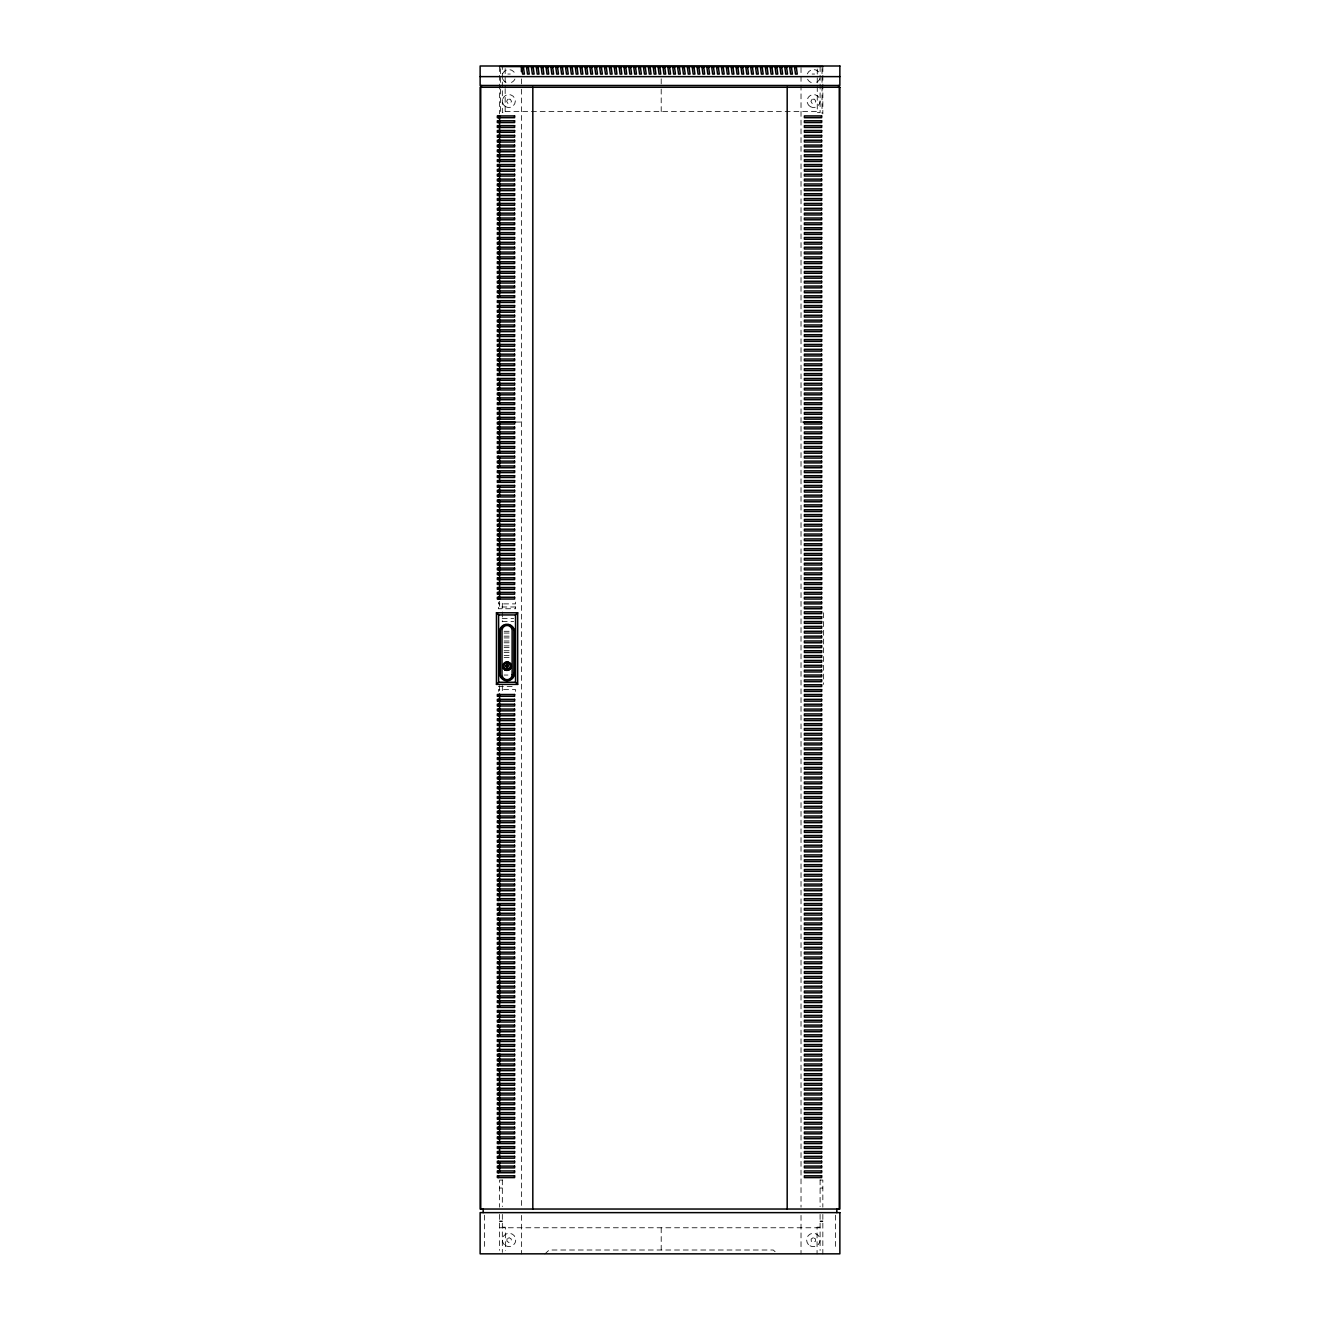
<?xml version="1.0" encoding="UTF-8"?>
<svg xmlns="http://www.w3.org/2000/svg" width="1320" height="1320" viewBox="0 0 1320 1320"><rect width="100%" height="100%" fill="white"/><g stroke="black" fill="none" stroke-linecap="round" stroke-linejoin="round"><path stroke-width="0.75" stroke-dasharray="5 3.75" d="M544.83 1254L549.153 1250.007L773.272 1250.007L777.595 1254M507.853 74.035L510.295 74.035M812.13 74.035L814.572 74.035M505.164 111.606L817.261 111.606M515.674 422.053L521.4 422.053M502.194 618.469L513.678 618.469M502.194 621.571L513.678 621.571M504.108 631.29L509.85 631.29M504.108 633.055L509.85 633.055M504.108 636.158L509.85 636.158M504.108 637.923L509.85 637.923M504.108 641.009L509.85 641.009M504.108 642.79L509.85 642.79M504.108 645.876L509.85 645.876M504.108 647.641L509.85 647.641M504.108 650.743L509.85 650.743M504.108 652.509L509.85 652.509M504.108 655.594L509.85 655.594M504.108 657.376L509.85 657.376M504.108 675.048L507.936 675.048M498.366 686.548L515.592 686.548M502.326 1180.08L499.587 1180.08L499.587 1207.157M820.099 1180.08L822.838 1180.08L822.838 1207.157M499.587 1188.033L502.326 1188.033M820.099 1188.033L822.838 1188.033M499.587 1221L502.326 1221M820.099 1221L822.838 1221M499.587 1221.429L502.326 1221.429M820.099 1221.429L822.838 1221.429M502.326 1227.188L505.362 1227.188L505.362 1250.436M820.099 1227.188L817.063 1227.188L817.063 1254M499.587 1227.765L822.838 1227.765M835.411 1215.159L835.411 1249.908M823.548 612.793L823.548 684.387M822.838 66.594L822.838 113.85M822.838 1214.416L822.838 1254M822.03 68.64L822.03 113.371M820.099 66.594L820.099 112.645L817.261 112.645L817.261 66.594M820.099 1179.832L820.099 1206.595M820.099 1214.416L820.099 1250.436M801.025 67.617L801.025 1207.157M801.025 1215.407L801.025 1254M661.204 78.87L661.204 87.054M661.204 89.1L661.204 111.606M661.204 1227.765L661.204 1250.007M521.4 78.919L521.4 87.153M521.4 89.199L521.4 1207.157M521.4 1215.407L521.4 1254M515.592 602.118L515.592 603.884L498.366 603.884L498.366 602.118M515.592 691.399L515.592 689.634L498.366 689.634L498.366 691.399M505.164 68.607L505.164 87.054M505.164 88.621L505.164 112.645L502.326 112.645L502.326 66.594M502.326 603.256L502.326 621.786M502.326 685.624L502.326 691.812M502.326 1179.832L502.326 1206.595M502.326 1214.416L502.326 1252.383M500.395 68.64L500.395 86.938M500.395 88.968L500.395 113.371M499.587 66.594L499.587 113.85M499.587 601.309L499.587 609.576M499.587 685.773L499.587 691.993M499.587 1214.416L499.587 1250.32M484.588 1215.159L484.588 1249.908M819.868 78.573A6.699 6.699 0 0 1 816.37 82.335M811.255 82.516A6.699 6.699 0 0 1 807.493 79.035M807.312 73.903A6.699 6.699 0 0 1 819.67 73.458M514.932 79.035A6.699 6.699 0 0 1 511.17 82.516M506.055 82.335A6.699 6.699 0 0 1 502.557 78.573M502.755 73.458A6.699 6.699 0 0 1 515.113 73.903M507.078 1238.77L506.913 1241.196L508.926 1242.565L511.12 1241.493L511.285 1239.068L509.272 1237.714L507.078 1238.77M507.853 99.215L506.632 101.31L507.853 103.422L510.295 103.422L511.5 101.31L510.295 99.215L507.853 99.215M812.13 99.215L810.926 101.31L812.13 103.422L814.572 103.422L815.793 101.31L814.572 99.215L812.13 99.215M813.153 1237.714L811.14 1239.068L811.305 1241.493L813.499 1242.565L815.512 1241.196L815.347 1238.77L813.153 1237.714M515.592 606.986L498.366 606.986L498.366 608.751L515.592 608.751L515.592 606.986M810.348 106.689A6.501 6.501 0 0 0 820.083 101.062A6.501 6.501 0 0 0 810.348 95.436A6.501 6.501 0 0 0 810.348 106.689M810.001 1245.783A6.699 6.699 0 0 0 820.05 1239.991A6.699 6.699 0 0 0 810.001 1234.183A6.699 6.699 0 0 0 810.001 1245.783M505.593 106.689A6.501 6.501 0 0 0 515.328 101.062A6.501 6.501 0 0 0 505.593 95.436A6.501 6.501 0 0 0 505.593 106.689M505.725 1245.783A6.699 6.699 0 0 0 515.757 1239.991A6.699 6.699 0 0 0 505.725 1234.183A6.699 6.699 0 0 0 505.725 1245.783"/><path stroke-width="1.5" d="M517.671 684.387L515.526 682.242L515.526 614.938L517.671 612.793L496.452 612.793L496.452 684.387L517.671 684.387L517.671 612.793M496.452 684.387L498.597 682.242L498.597 614.938L496.452 612.793M499.587 66.594L822.838 66.594M480.133 76.626L839.85 76.626M515.443 422.053L499.587 422.053L499.587 452.958M803.005 422.053L820.858 422.053M498.597 614.938L515.526 614.938M498.597 682.242L515.526 682.242M839.256 87.269L839.256 1209.037M838.629 85.47L838.645 87.269M836.831 1209.037L836.831 1212.634M787.182 87.269L787.182 1209.037M532.818 87.269L532.818 1209.037M521.4 66.594L521.4 71.61M499.587 115.912L499.587 162.162M499.587 164.191L499.587 297.214M499.587 300.828L499.587 374.979M499.587 378.906L499.587 389.317M499.587 393.294L499.587 403.639M499.587 407.665L499.587 420.007M499.587 457.083L499.587 467.395M499.587 471.504L499.587 481.816M499.587 485.925L499.587 496.237M499.587 500.346L499.587 599.263M499.587 694.023L499.587 900.124M499.587 904.183L499.587 914.545M499.587 918.605L499.587 1007.275M499.587 1011.318L499.587 1021.697M499.587 1025.739L499.587 1036.134M499.587 1040.16L499.587 1051.264M499.587 1053.525L499.587 1064.976M499.587 1069.002L499.587 1143.285M499.587 1147.294L499.587 1158.234M499.587 1161.716L499.587 1172.127M498.366 115.929L498.366 117.694M498.366 120.796L498.366 122.562M498.366 125.648L498.366 127.43M498.366 130.515L498.366 132.28M498.366 135.382L498.366 137.148M498.366 140.233L498.366 142.015M498.366 145.101L498.366 146.867M498.366 149.969L498.366 151.734M498.366 154.819L498.366 156.601M498.366 159.687L498.366 161.452M498.366 164.554L498.366 166.32M498.366 169.405L498.366 171.188M498.366 174.273L498.366 176.038M498.366 179.14L498.366 180.906M498.366 183.992L498.366 185.773M498.366 188.859L498.366 190.624M498.366 193.726L498.366 195.492M498.366 198.577L498.366 200.359M498.366 203.445L498.366 205.21M498.366 208.312L498.366 210.078M498.366 213.163L498.366 214.946M498.366 218.031L498.366 219.797M498.366 222.898L498.366 224.664M498.366 227.749L498.366 229.515M498.366 232.617L498.366 234.382M498.366 237.484L498.366 239.25M498.366 242.335L498.366 244.101M498.366 247.203L498.366 248.968M498.366 252.071L498.366 253.836M498.366 256.921L498.366 258.687M498.366 261.789L498.366 263.554M498.366 266.656L498.366 268.422M498.366 271.507L498.366 273.273M498.366 276.375L498.366 278.14M498.366 281.242L498.366 283.008M498.366 286.093L498.366 287.859M498.366 290.961L498.366 292.726M498.366 295.828L498.366 297.594M498.366 300.679L498.366 302.445M498.366 305.547L498.366 307.312M498.366 310.414L498.366 312.18M498.366 315.265L498.366 317.031M498.366 320.133L498.366 321.899M498.366 325L498.366 326.766M498.366 329.851L498.366 331.617M498.366 334.719L498.366 336.484M498.366 339.587L498.366 341.352M498.366 344.438L498.366 346.203M498.366 349.305L498.366 351.07M498.366 354.173L498.366 355.938M498.366 359.024L498.366 360.789M498.366 363.891L498.366 365.656M498.366 368.742L498.366 370.524M498.366 373.609L498.366 375.375M498.366 378.477L498.366 380.242M498.366 383.328L498.366 385.11M498.366 388.195L498.366 389.961M498.366 393.063L498.366 394.828M498.366 397.914L498.366 399.696M498.366 402.781L498.366 404.547M498.366 407.649L498.366 409.414M498.366 412.5L498.366 414.282M498.366 417.367L498.366 419.133M498.366 422.235L498.366 424.001M498.366 427.086L498.366 428.868M498.366 431.954L498.366 433.719M498.366 436.821L498.366 438.587M498.366 441.672L498.366 443.454M498.366 446.539L498.366 448.305M498.366 451.407L498.366 453.172M498.366 456.258L498.366 458.04M498.366 461.126L498.366 462.891M498.366 465.993L498.366 467.758M498.366 470.844L498.366 472.609M498.366 475.712L498.366 477.477M498.366 480.579L498.366 482.344M498.366 485.43L498.366 487.195M498.366 490.297L498.366 492.063M498.366 495.165L498.366 496.93M498.366 500.016L498.366 501.781M498.366 504.883L498.366 506.649M498.366 509.751L498.366 511.516M498.366 514.602L498.366 516.367M498.366 519.469L498.366 521.235M498.366 524.337L498.366 526.102M498.366 529.188L498.366 530.953M498.366 534.056L498.366 535.821M498.366 538.923L498.366 540.688M498.366 543.774L498.366 545.539M498.366 548.641L498.366 550.407M498.366 553.509L498.366 555.274M498.366 558.36L498.366 560.125M498.366 563.227L498.366 564.993M498.366 568.095L498.366 569.861M498.366 572.946L498.366 574.712M498.366 577.813L498.366 579.579M498.366 582.681L498.366 584.446M498.366 587.532L498.366 589.297M498.366 592.399L498.366 594.165M498.366 597.267L498.366 599.033M498.366 694.501L498.366 696.267M498.366 699.352L498.366 701.135M498.366 704.22L498.366 705.986M498.366 709.087L498.366 710.853M498.366 713.938L498.366 715.72M498.366 718.806L498.366 720.571M498.366 723.673L498.366 725.439M498.366 728.524L498.366 730.29M498.366 733.392L498.366 735.158M498.366 738.26L498.366 740.025M498.366 743.111L498.366 744.876M498.366 747.978L498.366 749.743M498.366 752.845L498.366 754.611M498.366 757.696L498.366 759.462M498.366 762.564L498.366 764.329M498.366 767.432L498.366 769.197M498.366 772.283L498.366 774.048M498.366 777.15L498.366 778.915M498.366 782.017L498.366 783.783M498.366 786.868L498.366 788.634M498.366 791.736L498.366 793.501M498.366 796.603L498.366 798.369M498.366 801.454L498.366 803.22M498.366 806.322L498.366 808.087M498.366 811.189L498.366 812.955M498.366 816.04L498.366 817.806M498.366 820.908L498.366 822.673M498.366 825.775L498.366 827.541M498.366 830.626L498.366 832.392M498.366 835.494L498.366 837.26M498.366 840.361L498.366 842.127M498.366 845.212L498.366 846.978M498.366 850.08L498.366 851.845M498.366 854.931L498.366 856.713M498.366 859.798L498.366 861.564M498.366 864.666L498.366 866.432M498.366 869.517L498.366 871.299M498.366 874.384L498.366 876.15M498.366 879.252L498.366 881.018M498.366 884.103L498.366 885.885M498.366 888.97L498.366 890.736M498.366 893.838L498.366 895.603M498.366 898.689L498.366 900.471M498.366 903.557L498.366 905.322M498.366 908.424L498.366 910.189M498.366 913.275L498.366 915.057M498.366 918.143L498.366 919.908M498.366 923.01L498.366 924.775M498.366 927.861L498.366 929.643M498.366 932.728L498.366 934.494M498.366 937.596L498.366 939.361M498.366 942.447L498.366 944.229M498.366 947.314L498.366 949.08M498.366 952.182L498.366 953.947M498.366 957.033L498.366 958.815M498.366 961.9L498.366 963.666M498.366 966.768L498.366 968.534M498.366 971.619L498.366 973.384M498.366 976.486L498.366 978.252M498.366 981.354L498.366 983.12M498.366 986.205L498.366 987.97M498.366 991.072L498.366 992.838M498.366 995.94L498.366 997.705M498.366 1000.791L498.366 1002.556M498.366 1005.659L498.366 1007.424M498.366 1010.526L498.366 1012.291M498.366 1015.377L498.366 1017.143M498.366 1020.245L498.366 1022.01M498.366 1025.112L498.366 1026.878M498.366 1029.963L498.366 1031.728M498.366 1034.83L498.366 1036.596M498.366 1039.698L498.366 1041.464M498.366 1044.549L498.366 1046.314M498.366 1049.417L498.366 1051.182M498.366 1054.284L498.366 1056.049M498.366 1059.135L498.366 1060.9M498.366 1064.003L498.366 1065.768M498.366 1068.87L498.366 1070.635M498.366 1073.721L498.366 1075.486M498.366 1078.589L498.366 1080.354M498.366 1083.456L498.366 1085.222M498.366 1088.307L498.366 1090.072M498.366 1093.174L498.366 1094.94M498.366 1098.042L498.366 1099.807M498.366 1102.893L498.366 1104.659M498.366 1107.76L498.366 1109.526M498.366 1112.611L498.366 1114.393M498.366 1117.479L498.366 1119.245M498.366 1122.347L498.366 1124.112M498.366 1127.197L498.366 1128.979M498.366 1132.065L498.366 1133.83M498.366 1136.932L498.366 1138.698M498.366 1141.784L498.366 1143.565M498.366 1146.651L498.366 1148.416M498.366 1151.518L498.366 1153.284M498.366 1156.37L498.366 1158.151M498.366 1161.237L498.366 1163.003M498.366 1166.104L498.366 1167.87M498.366 1170.955L498.366 1172.737M498.366 1175.823L498.366 1177.589M483.169 1209.037L483.169 1212.634M481.371 85.47L481.355 87.269M480.744 87.269L480.744 1209.037M505.808 665.841C507.457 670.989 509.817 662.194 505.808 665.841M839.866 66L480.133 66L480.133 85.47L839.85 85.47L839.85 66M523.479 67.435L521.713 67.435L522.605 74.085L524.386 74.085L523.479 67.435M528.363 67.435L526.581 67.435L527.488 74.085L529.254 74.085L528.363 67.435M533.231 67.435L531.465 67.435L532.356 74.085L534.121 74.085L533.231 67.435M538.098 67.435L536.332 67.435L537.223 74.085L539.005 74.085L538.098 67.435M542.982 67.435L541.2 67.435L542.107 74.085L543.873 74.085L542.982 67.435M547.849 67.435L546.084 67.435L546.975 74.085L548.74 74.085L547.849 67.435M552.717 67.435L550.952 67.435L551.842 74.085L553.624 74.085L552.717 67.435M557.601 67.435L555.819 67.435L556.726 74.085L558.492 74.085L557.601 67.435M562.468 67.435L560.703 67.435L561.594 74.085L563.36 74.085L562.468 67.435M567.336 67.435L565.57 67.435L566.462 74.085L568.243 74.085L567.336 67.435M572.22 67.435L570.438 67.435L571.345 74.085L573.111 74.085L572.22 67.435M577.087 67.435L575.322 67.435L576.213 74.085L577.979 74.085L577.087 67.435M581.955 67.435L580.189 67.435L581.081 74.085L582.862 74.085L581.955 67.435M586.839 67.435L585.057 67.435L585.964 74.085L587.73 74.085L586.839 67.435M591.707 67.435L589.941 67.435L590.832 74.085L592.597 74.085L591.707 67.435M596.574 67.435L594.808 67.435L595.699 74.085L597.481 74.085L596.574 67.435M601.458 67.435L599.676 67.435L600.583 74.085L602.349 74.085L601.458 67.435M606.326 67.435L604.56 67.435L605.451 74.085L607.216 74.085L606.326 67.435M611.193 67.435L609.428 67.435L610.318 74.085L612.101 74.085L611.193 67.435M616.077 67.435L614.295 67.435L615.202 74.085L616.968 74.085L616.077 67.435M620.944 67.435L619.179 67.435L620.07 74.085L621.836 74.085L620.944 67.435M625.812 67.435L624.046 67.435L624.938 74.085L626.719 74.085L625.812 67.435M630.696 67.435L628.914 67.435L629.821 74.085L631.587 74.085L630.696 67.435M635.563 67.435L633.798 67.435L634.689 74.085L636.454 74.085L635.563 67.435M640.431 67.435L638.665 67.435L639.557 74.085L641.338 74.085L640.431 67.435M645.315 67.435L643.533 67.435L644.44 74.085L646.206 74.085L645.315 67.435M650.183 67.435L648.417 67.435L649.308 74.085L651.073 74.085L650.183 67.435M655.05 67.435L653.284 67.435L654.176 74.085L655.957 74.085L655.05 67.435M659.934 67.435L658.152 67.435L659.059 74.085L660.825 74.085L659.934 67.435M664.802 67.435L663.036 67.435L663.927 74.085L665.692 74.085L664.802 67.435M669.669 67.435L667.904 67.435L668.794 74.085L670.577 74.085L669.669 67.435M674.553 67.435L672.771 67.435L673.678 74.085L675.444 74.085L674.553 67.435M679.42 67.435L677.655 67.435L678.546 74.085L680.312 74.085L679.42 67.435M684.288 67.435L682.522 67.435L683.413 74.085L685.195 74.085L684.288 67.435M689.172 67.435L687.39 67.435L688.297 74.085L690.063 74.085L689.172 67.435M694.039 67.435L692.274 67.435L693.165 74.085L694.93 74.085L694.039 67.435M698.907 67.435L697.141 67.435L698.033 74.085L699.814 74.085L698.907 67.435M703.791 67.435L702.009 67.435L702.916 74.085L704.682 74.085L703.791 67.435M708.659 67.435L706.893 67.435L707.784 74.085L709.549 74.085L708.659 67.435M713.526 67.435L711.76 67.435L712.652 74.085L714.433 74.085L713.526 67.435M718.41 67.435L716.628 67.435L717.535 74.085L719.301 74.085L718.41 67.435M723.278 67.435L721.512 67.435L722.403 74.085L724.168 74.085L723.278 67.435M728.145 67.435L726.38 67.435L727.27 74.085L729.053 74.085L728.145 67.435M733.029 67.435L731.247 67.435L732.154 74.085L733.92 74.085L733.029 67.435M737.896 67.435L736.131 67.435L737.022 74.085L738.787 74.085L737.896 67.435M742.764 67.435L740.998 67.435L741.889 74.085L743.671 74.085L742.764 67.435M747.648 67.435L745.866 67.435L746.773 74.085L748.539 74.085L747.648 67.435M752.515 67.435L750.75 67.435L751.641 74.085L753.406 74.085L752.515 67.435M757.383 67.435L755.617 67.435L756.509 74.085L758.29 74.085L757.383 67.435M762.267 67.435L760.485 67.435L761.392 74.085L763.158 74.085L762.267 67.435M767.135 67.435L765.369 67.435L766.26 74.085L768.025 74.085L767.135 67.435M772.002 67.435L770.236 67.435L771.127 74.085L772.909 74.085L772.002 67.435M776.886 67.435L775.104 67.435L776.011 74.085L777.777 74.085L776.886 67.435M781.754 67.435L779.988 67.435L780.879 74.085L782.644 74.085L781.754 67.435M786.621 67.435L784.856 67.435L785.746 74.085L787.529 74.085L786.621 67.435M791.505 67.435L789.723 67.435L790.63 74.085L792.396 74.085L791.505 67.435M796.372 67.435L794.59 67.435L795.498 74.085L797.263 74.085L796.372 67.435M839.866 87.269L480.133 87.269L480.133 1209.037L839.866 1209.037L839.866 87.269M514.602 115.929L497.359 115.929L497.359 117.694L514.602 117.694L514.602 115.929M821.634 115.929L804.408 115.929L804.408 117.694L821.634 117.694L821.634 115.929M514.602 120.796L497.359 120.796L497.359 122.562L514.602 122.562L514.602 120.796M821.634 120.796L804.408 120.796L804.408 122.562L821.634 122.562L821.634 120.796M514.602 125.648L497.359 125.648L497.359 127.43L514.602 127.43L514.602 125.648M821.634 125.648L804.408 125.648L804.408 127.43L821.634 127.43L821.634 125.648M514.602 130.515L497.359 130.515L497.359 132.28L514.602 132.28L514.602 130.515M821.634 130.515L804.408 130.515L804.408 132.28L821.634 132.28L821.634 130.515M514.602 135.382L497.359 135.382L497.359 137.148L514.602 137.148L514.602 135.382M821.634 135.382L804.408 135.382L804.408 137.148L821.634 137.148L821.634 135.382M514.602 140.233L497.359 140.233L497.359 142.015L514.602 142.015L514.602 140.233M821.634 140.233L804.408 140.233L804.408 142.015L821.634 142.015L821.634 140.233M514.602 145.101L497.359 145.101L497.359 146.867L514.602 146.867L514.602 145.101M821.634 145.101L804.408 145.101L804.408 146.867L821.634 146.867L821.634 145.101M514.602 149.969L497.359 149.969L497.359 151.734L514.602 151.734L514.602 149.969M821.634 149.969L804.408 149.969L804.408 151.734L821.634 151.734L821.634 149.969M514.602 154.819L497.359 154.819L497.359 156.601L514.602 156.601L514.602 154.819M821.634 154.819L804.408 154.819L804.408 156.601L821.634 156.601L821.634 154.819M514.602 159.687L497.359 159.687L497.359 161.452L514.602 161.452L514.602 159.687M821.634 159.687L804.408 159.687L804.408 161.452L821.634 161.452L821.634 159.687M514.602 164.554L497.359 164.554L497.359 166.32L514.602 166.32L514.602 164.554M821.634 164.554L804.408 164.554L804.408 166.32L821.634 166.32L821.634 164.554M514.602 169.405L497.359 169.405L497.359 171.188L514.602 171.188L514.602 169.405M821.634 169.405L804.408 169.405L804.408 171.188L821.634 171.188L821.634 169.405M514.602 174.273L497.359 174.273L497.359 176.038L514.602 176.038L514.602 174.273M821.634 174.273L804.408 174.273L804.408 176.038L821.634 176.038L821.634 174.273M514.602 179.14L497.359 179.14L497.359 180.906L514.602 180.906L514.602 179.14M821.634 179.14L804.408 179.14L804.408 180.906L821.634 180.906L821.634 179.14M514.602 183.992L497.359 183.992L497.359 185.773L514.602 185.773L514.602 183.992M821.634 183.992L804.408 183.992L804.408 185.773L821.634 185.773L821.634 183.992M514.602 188.859L497.359 188.859L497.359 190.624L514.602 190.624L514.602 188.859M821.634 188.859L804.408 188.859L804.408 190.624L821.634 190.624L821.634 188.859M514.602 193.726L497.359 193.726L497.359 195.492L514.602 195.492L514.602 193.726M821.634 193.726L804.408 193.726L804.408 195.492L821.634 195.492L821.634 193.726M514.602 198.577L497.359 198.577L497.359 200.359L514.602 200.359L514.602 198.577M821.634 198.577L804.408 198.577L804.408 200.359L821.634 200.359L821.634 198.577M514.602 203.445L497.359 203.445L497.359 205.21L514.602 205.21L514.602 203.445M821.634 203.445L804.408 203.445L804.408 205.21L821.634 205.21L821.634 203.445M514.602 208.312L497.359 208.312L497.359 210.078L514.602 210.078L514.602 208.312M821.634 208.312L804.408 208.312L804.408 210.078L821.634 210.078L821.634 208.312M514.602 213.163L497.359 213.163L497.359 214.946L514.602 214.946L514.602 213.163M821.634 213.163L804.408 213.163L804.408 214.946L821.634 214.946L821.634 213.163M514.602 218.031L497.359 218.031L497.359 219.797L514.602 219.797L514.602 218.031M821.634 218.031L804.408 218.031L804.408 219.797L821.634 219.797L821.634 218.031M514.602 222.898L497.359 222.898L497.359 224.664L514.602 224.664L514.602 222.898M821.634 222.898L804.408 222.898L804.408 224.664L821.634 224.664L821.634 222.898M514.602 227.749L497.359 227.749L497.359 229.515L514.602 229.515L514.602 227.749M821.634 227.749L804.408 227.749L804.408 229.515L821.634 229.515L821.634 227.749M514.602 232.617L497.359 232.617L497.359 234.382L514.602 234.382L514.602 232.617M821.634 232.617L804.408 232.617L804.408 234.382L821.634 234.382L821.634 232.617M514.602 237.484L497.359 237.484L497.359 239.25L514.602 239.25L514.602 237.484M821.634 237.484L804.408 237.484L804.408 239.25L821.634 239.25L821.634 237.484M514.602 242.335L497.359 242.335L497.359 244.101L514.602 244.101L514.602 242.335M821.634 242.335L804.408 242.335L804.408 244.101L821.634 244.101L821.634 242.335M514.602 247.203L497.359 247.203L497.359 248.968L514.602 248.968L514.602 247.203M821.634 247.203L804.408 247.203L804.408 248.968L821.634 248.968L821.634 247.203M514.602 252.071L497.359 252.071L497.359 253.836L514.602 253.836L514.602 252.071M821.634 252.071L804.408 252.071L804.408 253.836L821.634 253.836L821.634 252.071M514.602 256.921L497.359 256.921L497.359 258.687L514.602 258.687L514.602 256.921M821.634 256.921L804.408 256.921L804.408 258.687L821.634 258.687L821.634 256.921M514.602 261.789L497.359 261.789L497.359 263.554L514.602 263.554L514.602 261.789M821.634 261.789L804.408 261.789L804.408 263.554L821.634 263.554L821.634 261.789M514.602 266.656L497.359 266.656L497.359 268.422L514.602 268.422L514.602 266.656M821.634 266.656L804.408 266.656L804.408 268.422L821.634 268.422L821.634 266.656M514.602 271.507L497.359 271.507L497.359 273.273L514.602 273.273L514.602 271.507M821.634 271.507L804.408 271.507L804.408 273.273L821.634 273.273L821.634 271.507M514.602 276.375L497.359 276.375L497.359 278.14L514.602 278.14L514.602 276.375M821.634 276.375L804.408 276.375L804.408 278.14L821.634 278.14L821.634 276.375M514.602 281.242L497.359 281.242L497.359 283.008L514.602 283.008L514.602 281.242M821.634 281.242L804.408 281.242L804.408 283.008L821.634 283.008L821.634 281.242M514.602 286.093L497.359 286.093L497.359 287.859L514.602 287.859L514.602 286.093M821.634 286.093L804.408 286.093L804.408 287.859L821.634 287.859L821.634 286.093M514.602 290.961L497.359 290.961L497.359 292.726L514.602 292.726L514.602 290.961M821.634 290.961L804.408 290.961L804.408 292.726L821.634 292.726L821.634 290.961M514.602 295.828L497.359 295.828L497.359 297.594L514.602 297.594L514.602 295.828M821.634 295.828L804.408 295.828L804.408 297.594L821.634 297.594L821.634 295.828M514.602 300.679L497.359 300.679L497.359 302.445L514.602 302.445L514.602 300.679M821.634 300.679L804.408 300.679L804.408 302.445L821.634 302.445L821.634 300.679M514.602 305.547L497.359 305.547L497.359 307.312L514.602 307.312L514.602 305.547M821.634 305.547L804.408 305.547L804.408 307.312L821.634 307.312L821.634 305.547M514.602 310.414L497.359 310.414L497.359 312.18L514.602 312.18L514.602 310.414M821.634 310.414L804.408 310.414L804.408 312.18L821.634 312.18L821.634 310.414M514.602 315.265L497.359 315.265L497.359 317.031L514.602 317.031L514.602 315.265M821.634 315.265L804.408 315.265L804.408 317.031L821.634 317.031L821.634 315.265M514.602 320.133L497.359 320.133L497.359 321.899L514.602 321.899L514.602 320.133M821.634 320.133L804.408 320.133L804.408 321.899L821.634 321.899L821.634 320.133M514.602 325L497.359 325L497.359 326.766L514.602 326.766L514.602 325M821.634 325L804.408 325L804.408 326.766L821.634 326.766L821.634 325M514.602 329.851L497.359 329.851L497.359 331.617L514.602 331.617L514.602 329.851M821.634 329.851L804.408 329.851L804.408 331.617L821.634 331.617L821.634 329.851M514.602 334.719L497.359 334.719L497.359 336.484L514.602 336.484L514.602 334.719M821.634 334.719L804.408 334.719L804.408 336.484L821.634 336.484L821.634 334.719M514.602 339.587L497.359 339.587L497.359 341.352L514.602 341.352L514.602 339.587M821.634 339.587L804.408 339.587L804.408 341.352L821.634 341.352L821.634 339.587M514.602 344.438L497.359 344.438L497.359 346.203L514.602 346.203L514.602 344.438M821.634 344.438L804.408 344.438L804.408 346.203L821.634 346.203L821.634 344.438M514.602 349.305L497.359 349.305L497.359 351.07L514.602 351.07L514.602 349.305M821.634 349.305L804.408 349.305L804.408 351.07L821.634 351.07L821.634 349.305M514.602 354.173L497.359 354.173L497.359 355.938L514.602 355.938L514.602 354.173M821.634 354.173L804.408 354.173L804.408 355.938L821.634 355.938L821.634 354.173M514.602 359.024L497.359 359.024L497.359 360.789L514.602 360.789L514.602 359.024M821.634 359.024L804.408 359.024L804.408 360.789L821.634 360.789L821.634 359.024M514.602 363.891L497.359 363.891L497.359 365.656L514.602 365.656L514.602 363.891M821.634 363.891L804.408 363.891L804.408 365.656L821.634 365.656L821.634 363.891M514.602 368.742L497.359 368.742L497.359 370.524L514.602 370.524L514.602 368.742M821.634 368.742L804.408 368.742L804.408 370.524L821.634 370.524L821.634 368.742M514.602 373.609L497.359 373.609L497.359 375.375L514.602 375.375L514.602 373.609M821.634 373.609L804.408 373.609L804.408 375.375L821.634 375.375L821.634 373.609M514.602 378.477L497.359 378.477L497.359 380.242L514.602 380.242L514.602 378.477M821.634 378.477L804.408 378.477L804.408 380.242L821.634 380.242L821.634 378.477M514.602 383.328L497.359 383.328L497.359 385.11L514.602 385.11L514.602 383.328M821.634 383.328L804.408 383.328L804.408 385.11L821.634 385.11L821.634 383.328M514.602 388.195L497.359 388.195L497.359 389.961L514.602 389.961L514.602 388.195M821.634 388.195L804.408 388.195L804.408 389.961L821.634 389.961L821.634 388.195M514.602 393.063L497.359 393.063L497.359 394.828L514.602 394.828L514.602 393.063M821.634 393.063L804.408 393.063L804.408 394.828L821.634 394.828L821.634 393.063M514.602 397.914L497.359 397.914L497.359 399.696L514.602 399.696L514.602 397.914M821.634 397.914L804.408 397.914L804.408 399.696L821.634 399.696L821.634 397.914M514.602 402.781L497.359 402.781L497.359 404.547L514.602 404.547L514.602 402.781M821.634 402.781L804.408 402.781L804.408 404.547L821.634 404.547L821.634 402.781M514.602 407.649L497.359 407.649L497.359 409.414L514.602 409.414L514.602 407.649M821.634 407.649L804.408 407.649L804.408 409.414L821.634 409.414L821.634 407.649M514.602 412.5L497.359 412.5L497.359 414.282L514.602 414.282L514.602 412.5M821.634 412.5L804.408 412.5L804.408 414.282L821.634 414.282L821.634 412.5M514.602 417.367L497.359 417.367L497.359 419.133L514.602 419.133L514.602 417.367M821.634 417.367L804.408 417.367L804.408 419.133L821.634 419.133L821.634 417.367M514.602 422.235L497.359 422.235L497.359 424.001L514.602 424.001L514.602 422.235M821.634 422.235L804.408 422.235L804.408 424.001L821.634 424.001L821.634 422.235M514.602 427.086L497.359 427.086L497.359 428.868L514.602 428.868L514.602 427.086M821.634 427.086L804.408 427.086L804.408 428.868L821.634 428.868L821.634 427.086M514.602 431.954L497.359 431.954L497.359 433.719L514.602 433.719L514.602 431.954M821.634 431.954L804.408 431.954L804.408 433.719L821.634 433.719L821.634 431.954M514.602 436.821L497.359 436.821L497.359 438.587L514.602 438.587L514.602 436.821M821.634 436.821L804.408 436.821L804.408 438.587L821.634 438.587L821.634 436.821M514.602 441.672L497.359 441.672L497.359 443.454L514.602 443.454L514.602 441.672M821.634 441.672L804.408 441.672L804.408 443.454L821.634 443.454L821.634 441.672M514.602 446.539L497.359 446.539L497.359 448.305L514.602 448.305L514.602 446.539M821.634 446.539L804.408 446.539L804.408 448.305L821.634 448.305L821.634 446.539M514.602 451.407L497.359 451.407L497.359 453.172L514.602 453.172L514.602 451.407M821.634 451.407L804.408 451.407L804.408 453.172L821.634 453.172L821.634 451.407M514.602 456.258L497.359 456.258L497.359 458.04L514.602 458.04L514.602 456.258M821.634 456.258L804.408 456.258L804.408 458.04L821.634 458.04L821.634 456.258M514.602 461.126L497.359 461.126L497.359 462.891L514.602 462.891L514.602 461.126M821.634 461.126L804.408 461.126L804.408 462.891L821.634 462.891L821.634 461.126M514.602 465.993L497.359 465.993L497.359 467.758L514.602 467.758L514.602 465.993M821.634 465.993L804.408 465.993L804.408 467.758L821.634 467.758L821.634 465.993M514.602 470.844L497.359 470.844L497.359 472.609L514.602 472.609L514.602 470.844M821.634 470.844L804.408 470.844L804.408 472.609L821.634 472.609L821.634 470.844M514.602 475.712L497.359 475.712L497.359 477.477L514.602 477.477L514.602 475.712M821.634 475.712L804.408 475.712L804.408 477.477L821.634 477.477L821.634 475.712M514.602 480.579L497.359 480.579L497.359 482.344L514.602 482.344L514.602 480.579M821.634 480.579L804.408 480.579L804.408 482.344L821.634 482.344L821.634 480.579M514.602 485.43L497.359 485.43L497.359 487.195L514.602 487.195L514.602 485.43M821.634 485.43L804.408 485.43L804.408 487.195L821.634 487.195L821.634 485.43M514.602 490.297L497.359 490.297L497.359 492.063L514.602 492.063L514.602 490.297M821.634 490.297L804.408 490.297L804.408 492.063L821.634 492.063L821.634 490.297M514.602 495.165L497.359 495.165L497.359 496.93L514.602 496.93L514.602 495.165M821.634 495.165L804.408 495.165L804.408 496.93L821.634 496.93L821.634 495.165M514.602 500.016L497.359 500.016L497.359 501.781L514.602 501.781L514.602 500.016M821.634 500.016L804.408 500.016L804.408 501.781L821.634 501.781L821.634 500.016M514.602 504.883L497.359 504.883L497.359 506.649L514.602 506.649L514.602 504.883M821.634 504.883L804.408 504.883L804.408 506.649L821.634 506.649L821.634 504.883M514.602 509.751L497.359 509.751L497.359 511.516L514.602 511.516L514.602 509.751M821.634 509.751L804.408 509.751L804.408 511.516L821.634 511.516L821.634 509.751M514.602 514.602L497.359 514.602L497.359 516.367L514.602 516.367L514.602 514.602M821.634 514.602L804.408 514.602L804.408 516.367L821.634 516.367L821.634 514.602M514.602 519.469L497.359 519.469L497.359 521.235L514.602 521.235L514.602 519.469M821.634 519.469L804.408 519.469L804.408 521.235L821.634 521.235L821.634 519.469M514.602 524.337L497.359 524.337L497.359 526.102L514.602 526.102L514.602 524.337M821.634 524.337L804.408 524.337L804.408 526.102L821.634 526.102L821.634 524.337M514.602 529.188L497.359 529.188L497.359 530.953L514.602 530.953L514.602 529.188M821.634 529.188L804.408 529.188L804.408 530.953L821.634 530.953L821.634 529.188M514.602 534.056L497.359 534.056L497.359 535.821L514.602 535.821L514.602 534.056M821.634 534.056L804.408 534.056L804.408 535.821L821.634 535.821L821.634 534.056M514.602 538.923L497.359 538.923L497.359 540.688L514.602 540.688L514.602 538.923M821.634 538.923L804.408 538.923L804.408 540.688L821.634 540.688L821.634 538.923M514.602 543.774L497.359 543.774L497.359 545.539L514.602 545.539L514.602 543.774M821.634 543.774L804.408 543.774L804.408 545.539L821.634 545.539L821.634 543.774M514.602 548.641L497.359 548.641L497.359 550.407L514.602 550.407L514.602 548.641M821.634 548.641L804.408 548.641L804.408 550.407L821.634 550.407L821.634 548.641M514.602 553.509L497.359 553.509L497.359 555.274L514.602 555.274L514.602 553.509M821.634 553.509L804.408 553.509L804.408 555.274L821.634 555.274L821.634 553.509M514.602 558.36L497.359 558.36L497.359 560.125L514.602 560.125L514.602 558.36M821.634 558.36L804.408 558.36L804.408 560.125L821.634 560.125L821.634 558.36M514.602 563.227L497.359 563.227L497.359 564.993L514.602 564.993L514.602 563.227M821.634 563.227L804.408 563.227L804.408 564.993L821.634 564.993L821.634 563.227M514.602 568.095L497.359 568.095L497.359 569.861L514.602 569.861L514.602 568.095M821.634 568.095L804.408 568.095L804.408 569.861L821.634 569.861L821.634 568.095M514.602 572.946L497.359 572.946L497.359 574.712L514.602 574.712L514.602 572.946M821.634 572.946L804.408 572.946L804.408 574.712L821.634 574.712L821.634 572.946M514.602 577.813L497.359 577.813L497.359 579.579L514.602 579.579L514.602 577.813M821.634 577.813L804.408 577.813L804.408 579.579L821.634 579.579L821.634 577.813M514.602 582.681L497.359 582.681L497.359 584.446L514.602 584.446L514.602 582.681M821.634 582.681L804.408 582.681L804.408 584.446L821.634 584.446L821.634 582.681M514.602 587.532L497.359 587.532L497.359 589.297L514.602 589.297L514.602 587.532M821.634 587.532L804.408 587.532L804.408 589.297L821.634 589.297L821.634 587.532M514.602 592.399L497.359 592.399L497.359 594.165L514.602 594.165L514.602 592.399M821.634 592.399L804.408 592.399L804.408 594.165L821.634 594.165L821.634 592.399M514.602 597.267L497.359 597.267L497.359 599.033L514.602 599.033L514.602 597.267M821.634 597.267L804.408 597.267L804.408 599.033L821.634 599.033L821.634 597.267M821.634 602.118L804.408 602.118L804.408 603.884L821.634 603.884L821.634 602.118M821.634 606.986L804.408 606.986L804.408 608.751L821.634 608.751L821.634 606.986M821.634 611.837L804.408 611.837L804.408 613.618L821.634 613.618L821.634 611.837M821.634 616.704L804.408 616.704L804.408 618.469L821.634 618.469L821.634 616.704M821.634 621.571L804.408 621.571L804.408 623.337L821.634 623.337L821.634 621.571M821.634 626.422L804.408 626.422L804.408 628.205L821.634 628.205L821.634 626.422M821.634 631.29L804.408 631.29L804.408 633.055L821.634 633.055L821.634 631.29M821.634 636.158L804.408 636.158L804.408 637.923L821.634 637.923L821.634 636.158M821.634 641.009L804.408 641.009L804.408 642.79L821.634 642.79L821.634 641.009M821.634 645.876L804.408 645.876L804.408 647.641L821.634 647.641L821.634 645.876M821.634 650.743L804.408 650.743L804.408 652.509L821.634 652.509L821.634 650.743M821.634 655.594L804.408 655.594L804.408 657.376L821.634 657.376L821.634 655.594M821.634 660.462L804.408 660.462L804.408 662.227L821.634 662.227L821.634 660.462M507.556 663.118L506.665 663.118L506.665 669.306L507.556 669.306L507.556 663.118M821.634 665.329L804.408 665.329L804.408 667.095L821.634 667.095L821.634 665.329M821.634 670.18L804.408 670.18L804.408 671.962L821.634 671.962L821.634 670.18M821.634 675.048L804.408 675.048L804.408 676.813L821.634 676.813L821.634 675.048M821.634 679.915L804.408 679.915L804.408 681.681L821.634 681.681L821.634 679.915M821.634 684.766L804.408 684.766L804.408 686.548L821.634 686.548L821.634 684.766M821.634 689.634L804.408 689.634L804.408 691.399L821.634 691.399L821.634 689.634M514.602 694.501L497.359 694.501L497.359 696.267L514.602 696.267L514.602 694.501M821.634 694.501L804.408 694.501L804.408 696.267L821.634 696.267L821.634 694.501M514.602 699.352L497.359 699.352L497.359 701.135L514.602 701.135L514.602 699.352M821.634 699.352L804.408 699.352L804.408 701.135L821.634 701.135L821.634 699.352M514.602 704.22L497.359 704.22L497.359 705.986L514.602 705.986L514.602 704.22M821.634 704.22L804.408 704.22L804.408 705.986L821.634 705.986L821.634 704.22M514.602 709.087L497.359 709.087L497.359 710.853L514.602 710.853L514.602 709.087M821.634 709.087L804.408 709.087L804.408 710.853L821.634 710.853L821.634 709.087M514.602 713.938L497.359 713.938L497.359 715.72L514.602 715.72L514.602 713.938M821.634 713.938L804.408 713.938L804.408 715.72L821.634 715.72L821.634 713.938M514.602 718.806L497.359 718.806L497.359 720.571L514.602 720.571L514.602 718.806M821.634 718.806L804.408 718.806L804.408 720.571L821.634 720.571L821.634 718.806M514.602 723.673L497.359 723.673L497.359 725.439L514.602 725.439L514.602 723.673M821.634 723.673L804.408 723.673L804.408 725.439L821.634 725.439L821.634 723.673M514.602 728.524L497.359 728.524L497.359 730.29L514.602 730.29L514.602 728.524M821.634 728.524L804.408 728.524L804.408 730.29L821.634 730.29L821.634 728.524M514.602 733.392L497.359 733.392L497.359 735.158L514.602 735.158L514.602 733.392M821.634 733.392L804.408 733.392L804.408 735.158L821.634 735.158L821.634 733.392M514.602 738.26L497.359 738.26L497.359 740.025L514.602 740.025L514.602 738.26M821.634 738.26L804.408 738.26L804.408 740.025L821.634 740.025L821.634 738.26M514.602 743.111L497.359 743.111L497.359 744.876L514.602 744.876L514.602 743.111M821.634 743.111L804.408 743.111L804.408 744.876L821.634 744.876L821.634 743.111M514.602 747.978L497.359 747.978L497.359 749.743L514.602 749.743L514.602 747.978M821.634 747.978L804.408 747.978L804.408 749.743L821.634 749.743L821.634 747.978M514.602 752.845L497.359 752.845L497.359 754.611L514.602 754.611L514.602 752.845M821.634 752.845L804.408 752.845L804.408 754.611L821.634 754.611L821.634 752.845M514.602 757.696L497.359 757.696L497.359 759.462L514.602 759.462L514.602 757.696M821.634 757.696L804.408 757.696L804.408 759.462L821.634 759.462L821.634 757.696M514.602 762.564L497.359 762.564L497.359 764.329L514.602 764.329L514.602 762.564M821.634 762.564L804.408 762.564L804.408 764.329L821.634 764.329L821.634 762.564M514.602 767.432L497.359 767.432L497.359 769.197L514.602 769.197L514.602 767.432M821.634 767.432L804.408 767.432L804.408 769.197L821.634 769.197L821.634 767.432M514.602 772.283L497.359 772.283L497.359 774.048L514.602 774.048L514.602 772.283M821.634 772.283L804.408 772.283L804.408 774.048L821.634 774.048L821.634 772.283M514.602 777.15L497.359 777.15L497.359 778.915L514.602 778.915L514.602 777.15M821.634 777.15L804.408 777.15L804.408 778.915L821.634 778.915L821.634 777.15M514.602 782.017L497.359 782.017L497.359 783.783L514.602 783.783L514.602 782.017M821.634 782.017L804.408 782.017L804.408 783.783L821.634 783.783L821.634 782.017M514.602 786.868L497.359 786.868L497.359 788.634L514.602 788.634L514.602 786.868M821.634 786.868L804.408 786.868L804.408 788.634L821.634 788.634L821.634 786.868M514.602 791.736L497.359 791.736L497.359 793.501L514.602 793.501L514.602 791.736M821.634 791.736L804.408 791.736L804.408 793.501L821.634 793.501L821.634 791.736M514.602 796.603L497.359 796.603L497.359 798.369L514.602 798.369L514.602 796.603M821.634 796.603L804.408 796.603L804.408 798.369L821.634 798.369L821.634 796.603M514.602 801.454L497.359 801.454L497.359 803.22L514.602 803.22L514.602 801.454M821.634 801.454L804.408 801.454L804.408 803.22L821.634 803.22L821.634 801.454M514.602 806.322L497.359 806.322L497.359 808.087L514.602 808.087L514.602 806.322M821.634 806.322L804.408 806.322L804.408 808.087L821.634 808.087L821.634 806.322M514.602 811.189L497.359 811.189L497.359 812.955L514.602 812.955L514.602 811.189M821.634 811.189L804.408 811.189L804.408 812.955L821.634 812.955L821.634 811.189M514.602 816.04L497.359 816.04L497.359 817.806L514.602 817.806L514.602 816.04M821.634 816.04L804.408 816.04L804.408 817.806L821.634 817.806L821.634 816.04M514.602 820.908L497.359 820.908L497.359 822.673L514.602 822.673L514.602 820.908M821.634 820.908L804.408 820.908L804.408 822.673L821.634 822.673L821.634 820.908M514.602 825.775L497.359 825.775L497.359 827.541L514.602 827.541L514.602 825.775M821.634 825.775L804.408 825.775L804.408 827.541L821.634 827.541L821.634 825.775M514.602 830.626L497.359 830.626L497.359 832.392L514.602 832.392L514.602 830.626M821.634 830.626L804.408 830.626L804.408 832.392L821.634 832.392L821.634 830.626M514.602 835.494L497.359 835.494L497.359 837.26L514.602 837.26L514.602 835.494M821.634 835.494L804.408 835.494L804.408 837.26L821.634 837.26L821.634 835.494M514.602 840.361L497.359 840.361L497.359 842.127L514.602 842.127L514.602 840.361M821.634 840.361L804.408 840.361L804.408 842.127L821.634 842.127L821.634 840.361M514.602 845.212L497.359 845.212L497.359 846.978L514.602 846.978L514.602 845.212M821.634 845.212L804.408 845.212L804.408 846.978L821.634 846.978L821.634 845.212M514.602 850.08L497.359 850.08L497.359 851.845L514.602 851.845L514.602 850.08M821.634 850.08L804.408 850.08L804.408 851.845L821.634 851.845L821.634 850.08M514.602 854.931L497.359 854.931L497.359 856.713L514.602 856.713L514.602 854.931M821.634 854.931L804.408 854.931L804.408 856.713L821.634 856.713L821.634 854.931M514.602 859.798L497.359 859.798L497.359 861.564L514.602 861.564L514.602 859.798M821.634 859.798L804.408 859.798L804.408 861.564L821.634 861.564L821.634 859.798M514.602 864.666L497.359 864.666L497.359 866.432L514.602 866.432L514.602 864.666M821.634 864.666L804.408 864.666L804.408 866.432L821.634 866.432L821.634 864.666M514.602 869.517L497.359 869.517L497.359 871.299L514.602 871.299L514.602 869.517M821.634 869.517L804.408 869.517L804.408 871.299L821.634 871.299L821.634 869.517M514.602 874.384L497.359 874.384L497.359 876.15L514.602 876.15L514.602 874.384M821.634 874.384L804.408 874.384L804.408 876.15L821.634 876.15L821.634 874.384M514.602 879.252L497.359 879.252L497.359 881.018L514.602 881.018L514.602 879.252M821.634 879.252L804.408 879.252L804.408 881.018L821.634 881.018L821.634 879.252M514.602 884.103L497.359 884.103L497.359 885.885L514.602 885.885L514.602 884.103M821.634 884.103L804.408 884.103L804.408 885.885L821.634 885.885L821.634 884.103M514.602 888.97L497.359 888.97L497.359 890.736L514.602 890.736L514.602 888.97M821.634 888.97L804.408 888.97L804.408 890.736L821.634 890.736L821.634 888.97M514.602 893.838L497.359 893.838L497.359 895.603L514.602 895.603L514.602 893.838M821.634 893.838L804.408 893.838L804.408 895.603L821.634 895.603L821.634 893.838M514.602 898.689L497.359 898.689L497.359 900.471L514.602 900.471L514.602 898.689M821.634 898.689L804.408 898.689L804.408 900.471L821.634 900.471L821.634 898.689M514.602 903.557L497.359 903.557L497.359 905.322L514.602 905.322L514.602 903.557M821.634 903.557L804.408 903.557L804.408 905.322L821.634 905.322L821.634 903.557M514.602 908.424L497.359 908.424L497.359 910.189L514.602 910.189L514.602 908.424M821.634 908.424L804.408 908.424L804.408 910.189L821.634 910.189L821.634 908.424M514.602 913.275L497.359 913.275L497.359 915.057L514.602 915.057L514.602 913.275M821.634 913.275L804.408 913.275L804.408 915.057L821.634 915.057L821.634 913.275M514.602 918.143L497.359 918.143L497.359 919.908L514.602 919.908L514.602 918.143M821.634 918.143L804.408 918.143L804.408 919.908L821.634 919.908L821.634 918.143M514.602 923.01L497.359 923.01L497.359 924.775L514.602 924.775L514.602 923.01M821.634 923.01L804.408 923.01L804.408 924.775L821.634 924.775L821.634 923.01M514.602 927.861L497.359 927.861L497.359 929.643L514.602 929.643L514.602 927.861M821.634 927.861L804.408 927.861L804.408 929.643L821.634 929.643L821.634 927.861M514.602 932.728L497.359 932.728L497.359 934.494L514.602 934.494L514.602 932.728M821.634 932.728L804.408 932.728L804.408 934.494L821.634 934.494L821.634 932.728M514.602 937.596L497.359 937.596L497.359 939.361L514.602 939.361L514.602 937.596M821.634 937.596L804.408 937.596L804.408 939.361L821.634 939.361L821.634 937.596M514.602 942.447L497.359 942.447L497.359 944.229L514.602 944.229L514.602 942.447M821.634 942.447L804.408 942.447L804.408 944.229L821.634 944.229L821.634 942.447M514.602 947.314L497.359 947.314L497.359 949.08L514.602 949.08L514.602 947.314M821.634 947.314L804.408 947.314L804.408 949.08L821.634 949.08L821.634 947.314M514.602 952.182L497.359 952.182L497.359 953.947L514.602 953.947L514.602 952.182M821.634 952.182L804.408 952.182L804.408 953.947L821.634 953.947L821.634 952.182M514.602 957.033L497.359 957.033L497.359 958.815L514.602 958.815L514.602 957.033M821.634 957.033L804.408 957.033L804.408 958.815L821.634 958.815L821.634 957.033M514.602 961.9L497.359 961.9L497.359 963.666L514.602 963.666L514.602 961.9M821.634 961.9L804.408 961.9L804.408 963.666L821.634 963.666L821.634 961.9M514.602 966.768L497.359 966.768L497.359 968.534L514.602 968.534L514.602 966.768M821.634 966.768L804.408 966.768L804.408 968.534L821.634 968.534L821.634 966.768M514.602 971.619L497.359 971.619L497.359 973.384L514.602 973.384L514.602 971.619M821.634 971.619L804.408 971.619L804.408 973.384L821.634 973.384L821.634 971.619M514.602 976.486L497.359 976.486L497.359 978.252L514.602 978.252L514.602 976.486M821.634 976.486L804.408 976.486L804.408 978.252L821.634 978.252L821.634 976.486M514.602 981.354L497.359 981.354L497.359 983.12L514.602 983.12L514.602 981.354M821.634 981.354L804.408 981.354L804.408 983.12L821.634 983.12L821.634 981.354M514.602 986.205L497.359 986.205L497.359 987.97L514.602 987.97L514.602 986.205M821.634 986.205L804.408 986.205L804.408 987.97L821.634 987.97L821.634 986.205M514.602 991.072L497.359 991.072L497.359 992.838L514.602 992.838L514.602 991.072M821.634 991.072L804.408 991.072L804.408 992.838L821.634 992.838L821.634 991.072M514.602 995.94L497.359 995.94L497.359 997.705L514.602 997.705L514.602 995.94M821.634 995.94L804.408 995.94L804.408 997.705L821.634 997.705L821.634 995.94M514.602 1000.791L497.359 1000.791L497.359 1002.556L514.602 1002.556L514.602 1000.791M821.634 1000.791L804.408 1000.791L804.408 1002.556L821.634 1002.556L821.634 1000.791M514.602 1005.659L497.359 1005.659L497.359 1007.424L514.602 1007.424L514.602 1005.659M821.634 1005.659L804.408 1005.659L804.408 1007.424L821.634 1007.424L821.634 1005.659M514.602 1010.526L497.359 1010.526L497.359 1012.291L514.602 1012.291L514.602 1010.526M821.634 1010.526L804.408 1010.526L804.408 1012.291L821.634 1012.291L821.634 1010.526M514.602 1015.377L497.359 1015.377L497.359 1017.143L514.602 1017.143L514.602 1015.377M821.634 1015.377L804.408 1015.377L804.408 1017.143L821.634 1017.143L821.634 1015.377M514.602 1020.245L497.359 1020.245L497.359 1022.01L514.602 1022.01L514.602 1020.245M821.634 1020.245L804.408 1020.245L804.408 1022.01L821.634 1022.01L821.634 1020.245M514.602 1025.112L497.359 1025.112L497.359 1026.878L514.602 1026.878L514.602 1025.112M821.634 1025.112L804.408 1025.112L804.408 1026.878L821.634 1026.878L821.634 1025.112M514.602 1029.963L497.359 1029.963L497.359 1031.728L514.602 1031.728L514.602 1029.963M821.634 1029.963L804.408 1029.963L804.408 1031.728L821.634 1031.728L821.634 1029.963M514.602 1034.83L497.359 1034.83L497.359 1036.596L514.602 1036.596L514.602 1034.83M821.634 1034.83L804.408 1034.83L804.408 1036.596L821.634 1036.596L821.634 1034.83M514.602 1039.698L497.359 1039.698L497.359 1041.464L514.602 1041.464L514.602 1039.698M821.634 1039.698L804.408 1039.698L804.408 1041.464L821.634 1041.464L821.634 1039.698M514.602 1044.549L497.359 1044.549L497.359 1046.314L514.602 1046.314L514.602 1044.549M821.634 1044.549L804.408 1044.549L804.408 1046.314L821.634 1046.314L821.634 1044.549M514.602 1049.417L497.359 1049.417L497.359 1051.182L514.602 1051.182L514.602 1049.417M821.634 1049.417L804.408 1049.417L804.408 1051.182L821.634 1051.182L821.634 1049.417M514.602 1054.284L497.359 1054.284L497.359 1056.049L514.602 1056.049L514.602 1054.284M821.634 1054.284L804.408 1054.284L804.408 1056.049L821.634 1056.049L821.634 1054.284M514.602 1059.135L497.359 1059.135L497.359 1060.9L514.602 1060.9L514.602 1059.135M821.634 1059.135L804.408 1059.135L804.408 1060.9L821.634 1060.9L821.634 1059.135M514.602 1064.003L497.359 1064.003L497.359 1065.768L514.602 1065.768L514.602 1064.003M821.634 1064.003L804.408 1064.003L804.408 1065.768L821.634 1065.768L821.634 1064.003M514.602 1068.87L497.359 1068.87L497.359 1070.635L514.602 1070.635L514.602 1068.87M821.634 1068.87L804.408 1068.87L804.408 1070.635L821.634 1070.635L821.634 1068.87M514.602 1073.721L497.359 1073.721L497.359 1075.486L514.602 1075.486L514.602 1073.721M821.634 1073.721L804.408 1073.721L804.408 1075.486L821.634 1075.486L821.634 1073.721M514.602 1078.589L497.359 1078.589L497.359 1080.354L514.602 1080.354L514.602 1078.589M821.634 1078.589L804.408 1078.589L804.408 1080.354L821.634 1080.354L821.634 1078.589M514.602 1083.456L497.359 1083.456L497.359 1085.222L514.602 1085.222L514.602 1083.456M821.634 1083.456L804.408 1083.456L804.408 1085.222L821.634 1085.222L821.634 1083.456M514.602 1088.307L497.359 1088.307L497.359 1090.072L514.602 1090.072L514.602 1088.307M821.634 1088.307L804.408 1088.307L804.408 1090.072L821.634 1090.072L821.634 1088.307M514.602 1093.174L497.359 1093.174L497.359 1094.94L514.602 1094.94L514.602 1093.174M821.634 1093.174L804.408 1093.174L804.408 1094.94L821.634 1094.94L821.634 1093.174M514.602 1098.042L497.359 1098.042L497.359 1099.807L514.602 1099.807L514.602 1098.042M821.634 1098.042L804.408 1098.042L804.408 1099.807L821.634 1099.807L821.634 1098.042M514.602 1102.893L497.359 1102.893L497.359 1104.659L514.602 1104.659L514.602 1102.893M821.634 1102.893L804.408 1102.893L804.408 1104.659L821.634 1104.659L821.634 1102.893M514.602 1107.76L497.359 1107.76L497.359 1109.526L514.602 1109.526L514.602 1107.76M821.634 1107.76L804.408 1107.76L804.408 1109.526L821.634 1109.526L821.634 1107.76M514.602 1112.611L497.359 1112.611L497.359 1114.393L514.602 1114.393L514.602 1112.611M821.634 1112.611L804.408 1112.611L804.408 1114.393L821.634 1114.393L821.634 1112.611M514.602 1117.479L497.359 1117.479L497.359 1119.245L514.602 1119.245L514.602 1117.479M821.634 1117.479L804.408 1117.479L804.408 1119.245L821.634 1119.245L821.634 1117.479M514.602 1122.347L497.359 1122.347L497.359 1124.112L514.602 1124.112L514.602 1122.347M821.634 1122.347L804.408 1122.347L804.408 1124.112L821.634 1124.112L821.634 1122.347M514.602 1127.197L497.359 1127.197L497.359 1128.979L514.602 1128.979L514.602 1127.197M821.634 1127.197L804.408 1127.197L804.408 1128.979L821.634 1128.979L821.634 1127.197M514.602 1132.065L497.359 1132.065L497.359 1133.83L514.602 1133.83L514.602 1132.065M821.634 1132.065L804.408 1132.065L804.408 1133.83L821.634 1133.83L821.634 1132.065M514.602 1136.932L497.359 1136.932L497.359 1138.698L514.602 1138.698L514.602 1136.932M821.634 1136.932L804.408 1136.932L804.408 1138.698L821.634 1138.698L821.634 1136.932M514.602 1141.784L497.359 1141.784L497.359 1143.565L514.602 1143.565L514.602 1141.784M821.634 1141.784L804.408 1141.784L804.408 1143.565L821.634 1143.565L821.634 1141.784M514.602 1146.651L497.359 1146.651L497.359 1148.416L514.602 1148.416L514.602 1146.651M821.634 1146.651L804.408 1146.651L804.408 1148.416L821.634 1148.416L821.634 1146.651M514.602 1151.518L497.359 1151.518L497.359 1153.284L514.602 1153.284L514.602 1151.518M821.634 1151.518L804.408 1151.518L804.408 1153.284L821.634 1153.284L821.634 1151.518M514.602 1156.37L497.359 1156.37L497.359 1158.151L514.602 1158.151L514.602 1156.37M821.634 1156.37L804.408 1156.37L804.408 1158.151L821.634 1158.151L821.634 1156.37M514.602 1161.237L497.359 1161.237L497.359 1163.003L514.602 1163.003L514.602 1161.237M821.634 1161.237L804.408 1161.237L804.408 1163.003L821.634 1163.003L821.634 1161.237M514.602 1166.104L497.359 1166.104L497.359 1167.87L514.602 1167.87L514.602 1166.104M821.634 1166.104L804.408 1166.104L804.408 1167.87L821.634 1167.87L821.634 1166.104M514.602 1170.955L497.359 1170.955L497.359 1172.737L514.602 1172.737L514.602 1170.955M821.634 1170.955L804.408 1170.955L804.408 1172.737L821.634 1172.737L821.634 1170.955M514.602 1175.823L497.359 1175.823L497.359 1177.589L514.602 1177.589L514.602 1175.823M821.634 1175.823L804.408 1175.823L804.408 1177.589L821.634 1177.589L821.634 1175.823M839.866 1212.634L480.133 1212.634L480.133 1253.835L839.866 1253.835L839.866 1212.634M514.553 673.315L514.553 630.927A7.54 7.54 0 0 0 499.57 630.927L499.57 673.315A7.491 7.491 0 0 0 507.061 680.807A7.491 7.491 0 0 0 514.553 673.315M514.041 673.315L514.041 630.993A7.029 7.029 0 0 0 500.082 630.993L500.082 673.315A6.98 6.98 0 0 0 507.061 680.295A6.98 6.98 0 0 0 514.041 673.315M512.127 674.635L512.127 629.904A5.098 5.098 0 0 0 501.996 629.904L501.996 674.635A5.065 5.065 0 0 0 507.061 679.701A5.065 5.065 0 0 0 512.127 674.635M504.983 669.851A4.24 4.24 0 0 0 511.335 666.188A4.24 4.24 0 0 0 504.983 662.524A4.24 4.24 0 0 0 504.983 669.851M505.065 669.702A4.075 4.075 0 0 0 511.17 666.188A4.075 4.075 0 0 0 505.065 662.656A4.075 4.075 0 0 0 505.065 669.702M505.543 668.893A3.118 3.118 0 0 0 510.23 666.188A3.118 3.118 0 0 0 505.543 663.481A3.118 3.118 0 0 0 505.543 668.893"/></g></svg>
